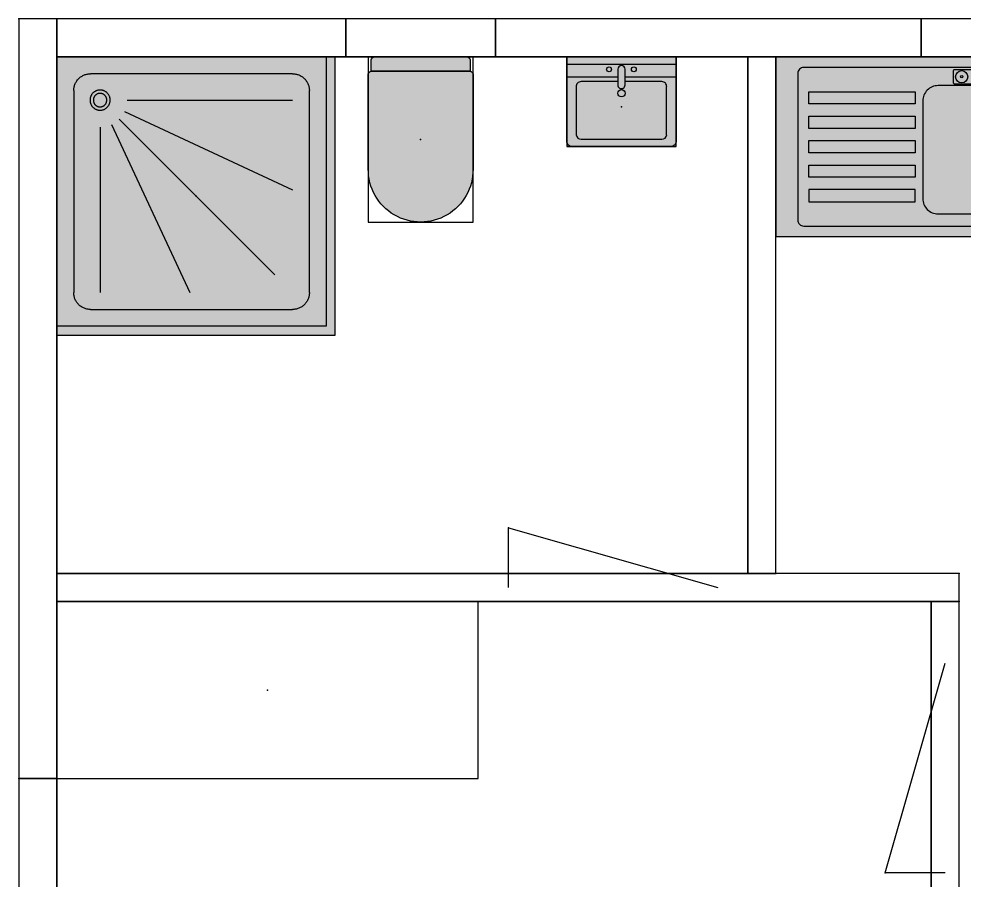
# Model space of a CAD drawing. Header units: millimetres. Extents: x 0 to 12300, y -456 to 6493.
# Drawn here: x 0 to 3159, y 3316 to 6193 of the extents above; entities that cross this region are included whole.
import ezdxf

# ---------------------------------------------------------------- set-up
doc = ezdxf.new("R2010")
doc.units = ezdxf.units.MM
for name, color, linetype, true_color in [('Doors', 96, 'Continuous', 0x007f00), ('Furniture', 37, 'Continuous', 0x75664f), ('FurnitureRefRec', 254, 'Continuous', 0xd5d5d5), ('PT Top Left', 52, 'Continuous', 0xcdcd00), ('PT Top Left Furniture', 211, 'Continuous', 0xff7fff), ('PT Top Right Furniture', 200, 'Continuous', 0xbf3fff), ('Walls', 1, 'Continuous', 0xff0000)]:
    doc.layers.add(name, color=color, linetype=linetype, true_color=true_color)
for name, color, linetype in [('Rooms$Bath Room', 7, 'Continuous'), ('Rooms$Bed Room', 7, 'Continuous'), ('Rooms$Living Room', 7, 'Continuous'), ('Windows', 7, 'Continuous')]:
    doc.layers.add(name, color=color, linetype=linetype)

# ---------------------------------------------------------------- blocks, each defined once
blk = doc.blocks.new('Keuken')
at = {"layer": 'Furniture'}
blk.add_hatch(color=7, dxfattribs=at).paths.add_polyline_path([(-1111.5, -300), (1200, -300), (1200, 300), (-1111.5, 300)], flags=0)
at = {"layer": 'Furniture', "color": 37, "true_color": 0x766750}
for p, q in [((1107, 265.2), (280.8, 265.2)), ((260.4, 244.8), (260.4, -244.8)), ((658.2, 224.4), (352.2, 224.4)), ((1127.4, -244.8), (1127.4, 244.8)), ((-981.5, 220), (-641.5, 220)), ((-921.2, -3.3), (-921.2, 208.5)), ((-1031.5, -170), (-1031.5, 170)), ((-700.4, 44.3), (-700.4, 181.8)), ((-591.5, 170), (-591.5, -170)), ((301.2, 173.4), (301.2, -153)), ((709.2, -153), (709.2, 173.4)), ((-815.1, 108.8), (-1022.1, 108.8)), ((-637.1, 108.8), (-770.6, 108.8)), ((414.1, 4.9), (499.7, -239.4)), ((511.2, -235.3), (425.7, 8.9)), ((-921.2, -182.8), (-921.2, -24.4)), ((-700.4, -203.9), (-700.4, -4.8)), ((-857.9, -110), (-989.8, -110)), ((-611.3, -110), (-797.9, -110)), ((-641.5, -220), (-981.5, -220)), ((352.2, -204), (487.3, -204)), ((375.9, -215.7), (375.9, -252)), ((379.9, -210.6), (489.6, -210.6)), ((500.2, -204), (658.2, -204)), ((604.4, -210.6), (502.5, -210.6)), ((608.3, -252), (608.3, -215.7)), ((280.8, -265.2), (1107, -265.2))]:
    blk.add_line(p, q, dxfattribs=at)
for points in [[(-1111.5, -300), (-1111.5, 300), (-511.5, 300), (-511.5, -300)], [(-1111.5, -300), (1200, -300), (1200, 300), (-1111.5, 300)], [(-1051.5, -240), (-1051.5, 240), (-571.5, 240), (-571.5, -240)], [(734.7, 142.8), (1090.3, 142.8), (1090.3, 183.6), (734.7, 183.6)], [(1090.3, 102), (1090.3, 61.2), (734.7, 61.2), (734.7, 102)], [(1090.3, 20.4), (1090.3, -20.4), (734.7, -20.4), (734.7, 20.4)], [(1090.3, -61.2), (1090.3, -102), (734.7, -102), (734.7, -61.2)], [(1090.3, -142.8), (1090.3, -183.6), (734.7, -183.6), (734.7, -142.8)]]:
    blk.add_lwpolyline(points, close=True, dxfattribs=at)
blk.add_lwpolyline([(379.9, -257.1), (492.1, -257.1), (604.4, -257.1)], dxfattribs=at)
for centre, radius in [((505.2, 10.2), 38.2), ((505.2, 10.2), 30.6), ((404.8, -233.8), 20.4), ((579.4, -233.8), 20.4), ((404.8, -233.8), 3.81), ((404.8, -233.8), 3.81), ((579.4, -233.8), 3.81), ((579.4, -233.8), 3.81)]:
    blk.add_circle(centre, radius, dxfattribs=at)
for centre, radius, start, end in [((280.8, 244.8), 20.4, 90, 180), ((1107, 244.8), 20.4, 360, 90), ((352.2, 173.4), 51, 90, 180), ((658.2, 173.4), 51, 360, 90), ((419.9, 6.9), 6.12, 19.2979, 199.2979), ((352.2, -153), 51, 180, 270), ((658.2, -153), 51, 270, 0), ((381, -215.7), 5.1, 90, 180), ((603.2, -215.7), 5.1, 360, 90), ((280.8, -244.8), 20.4, 180, 270), ((381, -252), 5.1, 180, 270), ((505.4, -237.3), 6.12, 199.2979, 19.2979), ((603.2, -252), 5.1, 270, 0), ((1107, -244.8), 20.4, 270, 0)]:
    blk.add_arc(centre, radius, start, end, dxfattribs=at)
at = {"layer": 'FurnitureRefRec'}
blk.add_lwpolyline([(-1111.5, -300), (1200, -300), (1200, 300), (-1111.5, 300)], close=True, dxfattribs=at)
at = {"layer": 'PT Top Left Furniture'}
blk.add_point((1200, -300), dxfattribs=at)
at = {"layer": 'PT Top Right Furniture'}
blk.add_point((-1111.5, -300), dxfattribs=at)
blk = doc.blocks.new('Wastafel')
at = {"layer": 'Furniture'}
blk.add_hatch(color=7, dxfattribs=at).paths.add_polyline_path([(134.7, 182.3), (135.3, 182.2), (135.8, 182.1), (136.4, 182.1), (136.9, 182), (137.5, 181.8), (138, 181.7), (138.5, 181.5), (139.1, 181.4), (139.6, 181.2), (140.1, 180.9), (140.6, 180.7), (141.1, 180.5), (141.6, 180.2), (142.1, 179.9), (142.5, 179.6), (143, 179.3), (143.4, 179), (143.9, 178.7), (144.3, 178.3), (144.7, 177.9), (145.1, 177.5), (145.5, 177.1), (145.9, 176.7), (146.2, 176.3), (146.6, 175.9), (146.9, 175.4), (147.2, 175), (147.5, 174.5), (147.8, 174), (148, 173.5), (148.3, 173), (148.5, 172.5), (148.7, 172), (148.9, 171.5), (149.1, 171), (149.2, 170.5), (149.4, 169.9), (149.5, 169.4), (149.6, 168.8), (149.7, 168.3), (149.8, 167.7), (149.8, 167.2), (149.8, 166.6), (149.8, 166.1), (149.8, -166.1), (149.8, -166.6), (149.8, -167.2), (149.8, -167.7), (149.7, -168.3), (149.6, -168.8), (149.5, -169.4), (149.4, -169.9), (149.2, -170.5), (149.1, -171), (148.9, -171.5), (148.7, -172), (148.5, -172.5), (148.3, -173), (148, -173.5), (147.8, -174), (147.5, -174.5), (147.2, -175), (146.9, -175.4), (146.6, -175.9), (146.2, -176.3), (145.9, -176.7), (145.5, -177.1), (145.1, -177.5), (144.7, -177.9), (144.3, -178.3), (143.9, -178.7), (143.4, -179), (143, -179.3), (142.5, -179.6), (142.1, -179.9), (141.6, -180.2), (141.1, -180.5), (140.6, -180.7), (140.1, -180.9), (139.6, -181.2), (139.1, -181.4), (138.5, -181.5), (138, -181.7), (137.5, -181.8), (136.9, -182), (136.4, -182.1), (135.8, -182.1), (135.3, -182.2), (134.7, -182.3), (-149.9, -182.3), (-149.9, 182.3)], flags=0)
at = {"layer": 'Furniture', "color": 37, "true_color": 0x766750}
for p, q in [((-67.2, 135), (-67.2, 12.1)), ((-56.2, 12.1), (-108.5, 12.1)), ((-108.5, -12.2), (-56.2, -12.2)), ((-67.2, -12.2), (-67.2, -135))]:
    blk.add_line(p, q, dxfattribs=at)
for points in [[(134.7, -182.3), (-149.9, -182.3), (-149.9, 182.3), (134.7, 182.3)], [(-125.5, -182.3), (-125.5, 182.3)], [(-83.4, 12.1), (-83.4, 182.3)], [(149.8, 166.1), (149.8, -166.1)], [(110.4, 151.1), (-49.9, 151.1)], [(125.5, -135), (125.5, 135)], [(-83.4, -182.3), (-83.4, -12.2)], [(-49.9, -151.1), (110.4, -151.1)]]:
    blk.add_lwpolyline(points, dxfattribs=at)
for centre, radius in [((-108.5, 41.3), 8.1), ((-28.3, 0), 12.2), ((-108.5, -41.3), 8.1)]:
    blk.add_circle(centre, radius, dxfattribs=at)
at = {"layer": 'Furniture', "color": 37, "true_color": 0x766750, "extrusion": (0, 0, -1)}
for centre, start, end in [((-133.7, 166.1), 93.8655, 180), ((-133.7, -166.1), 180, 266.1345)]:
    blk.add_arc(centre, 16.2, start, end, dxfattribs=at)
at = {"layer": 'Furniture', "color": 37, "true_color": 0x766750}
for centre, radius, start, end in [((-51, 135), 16.2, 86.1345, 180), ((109.3, 135), 16.2, 0, 86.1345), ((-108.5, 0), 12.2, 90.0009, 269.9991), ((-56.2, 0), 12.2, 270, 90), ((-51, -135), 16.2, 180, 273.8655), ((109.3, -135), 16.2, 273.8655, 0)]:
    blk.add_arc(centre, radius, start, end, dxfattribs=at)
at = {"layer": 'FurnitureRefRec'}
blk.add_lwpolyline([(-149.9, -182.3), (149.8, -182.3), (149.8, 182.3), (-149.9, 182.3)], close=True, dxfattribs=at)
at = {"layer": 'PT Top Left Furniture'}
blk.add_point((-149.9, -182.3), dxfattribs=at)
at = {"layer": 'PT Top Right Furniture'}
blk.add_point((-149.9, 182.3), dxfattribs=at)
blk = doc.blocks.new('Toilet')
at = {"layer": 'Furniture'}
for points in [[(227.8, 165), (227.8, -165), (227.8, -165.3), (227.8, -165.7), (227.8, -166), (227.7, -166.4), (227.7, -166.7), (227.6, -167), (227.5, -167.4), (227.4, -167.7), (227.3, -168), (227.2, -168.3), (227.1, -168.7), (227, -169), (226.8, -169.3), (226.7, -169.6), (226.5, -169.9), (226.4, -170.2), (226.2, -170.5), (226, -170.8), (225.8, -171), (225.6, -171.3), (225.3, -171.6), (225.1, -171.8), (224.9, -172.1), (224.6, -172.3), (224.4, -172.5), (224.1, -172.8), (223.9, -173), (223.6, -173.2), (223.3, -173.4), (223, -173.5), (222.7, -173.7), (222.4, -173.9), (222.1, -174), (221.8, -174.2), (221.5, -174.3), (221.2, -174.4), (220.8, -174.5), (220.5, -174.6), (220.2, -174.7), (219.8, -174.8), (219.5, -174.9), (219.2, -174.9), (218.8, -174.9), (218.5, -175), (218.1, -175), (217.8, -175), (-98.2, -175), (-104.3, -175), (-110.4, -174.8), (-116.5, -174.3), (-122.6, -173.7), (-128.6, -172.8), (-134.6, -171.7), (-140.6, -170.4), (-146.5, -169), (-152.3, -167.3), (-158.1, -165.4), (-163.9, -163.3), (-169.5, -161), (-175.1, -158.5), (-180.5, -155.8), (-185.9, -152.9), (-191.2, -149.9), (-196.4, -146.6), (-201.4, -143.2), (-206.3, -139.6), (-211.1, -135.8), (-215.8, -131.9), (-220.3, -127.8), (-224.7, -123.6), (-228.9, -119.2), (-233, -114.7), (-236.9, -110), (-240.7, -105.2), (-244.3, -100.2), (-247.7, -95.2), (-250.9, -90), (-253.9, -84.7), (-256.8, -79.3), (-259.5, -73.8), (-261.9, -68.3), (-264.2, -62.6), (-266.3, -56.9), (-268.2, -51.1), (-269.9, -45.2), (-271.3, -39.3), (-272.6, -33.3), (-273.7, -27.3), (-274.5, -21.3), (-275.1, -15.2), (-275.6, -9.1), (-275.8, -3), (-275.8, 3), (-275.6, 9.1), (-275.1, 15.2), (-274.5, 21.3), (-273.7, 27.3), (-272.6, 33.3), (-271.3, 39.3), (-269.9, 45.2), (-268.2, 51.1), (-266.3, 56.9), (-264.2, 62.6), (-261.9, 68.3), (-259.5, 73.8), (-256.8, 79.3), (-253.9, 84.7), (-250.9, 90), (-247.7, 95.2), (-244.3, 100.2), (-240.7, 105.2), (-236.9, 110), (-233, 114.7), (-228.9, 119.2), (-224.7, 123.6), (-220.3, 127.8), (-215.8, 131.9), (-211.1, 135.8), (-206.3, 139.6), (-201.4, 143.2), (-196.4, 146.6), (-191.2, 149.9), (-185.9, 152.9), (-180.5, 155.8), (-175.1, 158.5), (-169.5, 161), (-163.9, 163.3), (-158.1, 165.4), (-152.3, 167.3), (-146.5, 169), (-140.6, 170.4), (-134.6, 171.7), (-128.6, 172.8), (-122.6, 173.7), (-116.5, 174.3), (-110.4, 174.8), (-104.3, 175), (-98.2, 175), (217.8, 175), (218.1, 175), (218.5, 175), (218.8, 174.9), (219.2, 174.9), (219.5, 174.9), (219.8, 174.8), (220.2, 174.7), (220.5, 174.6), (220.8, 174.5), (221.2, 174.4), (221.5, 174.3), (221.8, 174.2), (222.1, 174), (222.4, 173.9), (222.7, 173.7), (223, 173.5), (223.3, 173.4), (223.6, 173.2), (223.9, 173), (224.1, 172.8), (224.4, 172.5), (224.6, 172.3), (224.9, 172.1), (225.1, 171.8), (225.3, 171.6), (225.6, 171.3), (225.8, 171), (226, 170.8), (226.2, 170.5), (226.4, 170.2), (226.5, 169.9), (226.7, 169.6), (226.8, 169.3), (227, 169), (227.1, 168.7), (227.2, 168.3), (227.3, 168), (227.4, 167.7), (227.5, 167.4), (227.6, 167), (227.7, 166.7), (227.7, 166.4), (227.8, 166), (227.8, 165.7), (227.8, 165.3)], [(227.8, 165), (265.8, 165), (266.1, 165), (266.5, 165), (266.8, 164.9), (267.2, 164.9), (267.5, 164.9), (267.8, 164.8), (268.2, 164.7), (268.5, 164.6), (268.8, 164.5), (269.2, 164.4), (269.5, 164.3), (269.8, 164.2), (270.1, 164), (270.4, 163.9), (270.7, 163.7), (271, 163.5), (271.3, 163.4), (271.6, 163.2), (271.9, 163), (272.1, 162.8), (272.4, 162.5), (272.6, 162.3), (272.9, 162.1), (273.1, 161.8), (273.3, 161.6), (273.6, 161.3), (273.8, 161), (274, 160.8), (274.2, 160.5), (274.4, 160.2), (274.5, 159.9), (274.7, 159.6), (274.8, 159.3), (275, 159), (275.1, 158.7), (275.2, 158.3), (275.3, 158), (275.4, 157.7), (275.5, 157.4), (275.6, 157), (275.7, 156.7), (275.7, 156.4), (275.8, 156), (275.8, 155.7), (275.8, 155.3), (275.8, 155), (275.8, -155), (275.8, -155.3), (275.8, -155.7), (275.8, -156), (275.7, -156.4), (275.7, -156.7), (275.6, -157), (275.5, -157.4), (275.4, -157.7), (275.3, -158), (275.2, -158.3), (275.1, -158.7), (275, -159), (274.8, -159.3), (274.7, -159.6), (274.5, -159.9), (274.4, -160.2), (274.2, -160.5), (274, -160.8), (273.8, -161), (273.6, -161.3), (273.3, -161.6), (273.1, -161.8), (272.9, -162.1), (272.6, -162.3), (272.4, -162.5), (272.1, -162.8), (271.9, -163), (271.6, -163.2), (271.3, -163.4), (271, -163.5), (270.7, -163.7), (270.4, -163.9), (270.1, -164), (269.8, -164.2), (269.5, -164.3), (269.2, -164.4), (268.8, -164.5), (268.5, -164.6), (268.2, -164.7), (267.8, -164.8), (267.5, -164.9), (267.2, -164.9), (266.8, -164.9), (266.5, -165), (266.1, -165), (265.8, -165), (227.8, -165)]]:
    blk.add_hatch(color=7, dxfattribs=at).paths.add_polyline_path(points, flags=0)
at = {"layer": 'Furniture', "color": 37, "true_color": 0x766750}
for p, q in [((-98.2, 175), (217.8, 175)), ((227.8, 165), (265.8, 165)), ((227.8, -165), (227.8, 165)), ((227.8, 165), (227.8, -165)), ((275.8, 155), (275.8, -155)), ((217.8, -175), (-98.2, -175)), ((265.8, -165), (227.8, -165))]:
    blk.add_line(p, q, dxfattribs=at)
at = {"layer": 'Furniture', "color": 37, "true_color": 0x766750, "extrusion": (0, 0, -1)}
for centre, radius, start, end in [((100.8, 0), 175, 269.1583, 90.8417), ((-217.8, 165), 10, 90, 180), ((-265.8, 155), 10, 90, 180), ((-265.8, -155), 10, 180, 270), ((-217.8, -165), 10, 180, 270)]:
    blk.add_arc(centre, radius, start, end, dxfattribs=at)
at = {"layer": 'FurnitureRefRec'}
blk.add_lwpolyline([(-275.8, -175), (275.8, -175), (275.8, 175), (-275.8, 175)], close=True, dxfattribs=at)
at = {"layer": 'PT Top Left Furniture'}
blk.add_point((275.8, 175), dxfattribs=at)
at = {"layer": 'PT Top Right Furniture'}
blk.add_point((275.8, -175), dxfattribs=at)
blk = doc.blocks.new('Douche')
at = {"layer": 'Furniture'}
blk.add_hatch(color=7, dxfattribs=at).paths.add_polyline_path([(-465, 465), (-465, -465), (465, -465), (465, 465)], flags=0)
at = {"layer": 'Furniture', "color": 37, "true_color": 0x766750}
for p, q in [((-465, -465), (-465, 435)), ((-465, 435), (435, 435)), ((435, 435), (435, -465)), ((322.5, 378.7), (-352.5, 378.7)), ((-408.8, 322.5), (-408.8, -352.5)), ((-320.7, -230.7), (-320.7, 322.5)), ((-282.6, -239.1), (-20.8, 322.5)), ((378.7, -352.5), (378.7, 322.5)), ((-257, -257), (263.4, 263.4)), ((-239.1, -282.6), (322.5, -20.8)), ((-230.7, -320.7), (322.5, -320.7)), ((-352.5, -408.8), (322.5, -408.8)), ((-465, -465), (435, -465))]:
    blk.add_line(p, q, dxfattribs=at)
for points in [[(465, 465), (-465, 465)], [(465, -465), (465, 465)]]:
    blk.add_lwpolyline(points, dxfattribs=at)
for points, weights in [([(-408.8, 322.5), (-408.8, 378.7), (-352.5, 378.7)], [1, 0.707106781187, 1]), ([(322.5, 378.7), (378.7, 378.7), (378.7, 322.5)], [1, 0.707106780956, 1]), ([(-352.5, -408.8), (-408.8, -408.8), (-408.8, -352.5)], [1, 0.707106781187, 1]), ([(378.7, -352.5), (378.7, -408.8), (322.5, -408.8)], [1, 0.707106781187, 1])]:
    blk.add_rational_spline(points, weights, degree=2, dxfattribs=at)
for points, knots in [([(-320.7, -286.9), (-286.9, -286.9), (-286.9, -320.7), (-286.9, -354.4), (-320.7, -354.4), (-354.4, -354.4), (-354.4, -320.7), (-354.4, -286.9), (-320.7, -286.9)], [0, 0, 0, 0.0530144, 0.0530144, 0.1060288, 0.1060288, 0.1590431, 0.1590431, 0.2120575, 0.2120575, 0.2120575]), ([(-320.7, -298.2), (-298.2, -298.2), (-298.2, -320.7), (-298.2, -343.2), (-320.7, -343.2), (-343.2, -343.2), (-343.2, -320.7), (-343.2, -298.2), (-320.7, -298.2)], [0, 0, 0, 0.0353429, 0.0353429, 0.0706858, 0.0706858, 0.1060288, 0.1060288, 0.1413717, 0.1413717, 0.1413717])]:
    blk.add_rational_spline(points, [1, 0.707106781187, 1, 0.707106781187, 1, 0.707106781187, 1, 0.707106781187, 1], degree=2, knots=knots, dxfattribs=at)
at = {"layer": 'FurnitureRefRec'}
blk.add_lwpolyline([(-465, -465), (465, -465), (465, 465), (-465, 465)], close=True, dxfattribs=at)
at = {"layer": 'PT Top Left Furniture'}
blk.add_point((-465, -465), dxfattribs=at)
at = {"layer": 'PT Top Right Furniture'}
blk.add_point((-465, 465), dxfattribs=at)

msp = doc.modelspace()

# ---------------------------------------------------------------- linework, layer by layer
at = {"layer": 'Doors'}
for points in [[(1635.8, 4292.9), (1635.8, 4492.9), (2335.8, 4292.9)], [(3095, 3339.9), (2895, 3339.9), (3095, 4039.9)]]:
    msp.add_lwpolyline(points, dxfattribs=at)
at = {"layer": 'Furniture'}
msp.add_lwpolyline([(1534.5, 4245.9), (127, 4245.9), (127, 3654.9), (1534.5, 3654.9)], close=True, dxfattribs=at)
at = {"layer": 'PT Top Left'}
for p in [(0, 6192.9), (127, 6192.9), (1092.5, 6192.9), (1592.5, 6192.9), (3015.4, 6192.9), (127, 6065.9), (1092.5, 6065.9), (1592.5, 6065.9), (2435.8, 6065.9), (2529.8, 6065.9), (3015.4, 6065.9), (2013.5, 5898.8), (1342.5, 5790.1), (592, 5600.9), (1635.8, 4492.9), (127, 4339.9), (2435.8, 4339.9), (2529.8, 4339.9), (3142, 4339.9), (127, 4245.9), (3048, 4245.9), (3142, 4245.9), (830.8, 3950.4), (0, 3654.9), (127, 3654.9), (2895, 3339.9)]:
    msp.add_point(p, dxfattribs=at)
at = {"layer": 'Rooms$Bath Room'}
msp.add_lwpolyline([(127, 4339.9), (2435.8, 4339.9), (2435.8, 6065.9), (127, 6065.9)], close=True, dxfattribs=at)
at = {"layer": 'Rooms$Bed Room'}
msp.add_lwpolyline([(127, 127), (3048, 127), (3048, 4245.9), (127, 4245.9)], close=True, dxfattribs=at)
at = {"layer": 'Rooms$Living Room'}
msp.add_lwpolyline([(2529.8, 4339.9), (2529.8, 6065.9), (5764.3, 6065.9), (5764.3, 5459.9), (7330.3, 5459.9), (7330.3, 4245.9), (9117.3, 4245.9), (9117.3, 3137.7), (7330.3, 3137.7), (7330.3, 600), (3142, 600), (3142, 4339.9)], close=True, dxfattribs=at)
at = {"layer": 'Walls'}
for points in [[(0, 3654.9), (127, 3654.9), (127, 6192.9), (0, 6192.9)], [(2435.8, 4339.9), (2529.8, 4339.9), (2529.8, 6065.9), (2435.8, 6065.9)], [(3142, 4245.9), (3142, 4339.9), (127, 4339.9), (127, 4245.9)], [(3048, 600), (3142, 600), (3142, 4245.9), (3048, 4245.9)]]:
    msp.add_lwpolyline(points, close=True, dxfattribs=at)
for points in [[(127, 6192.9), (127, 6065.9)], [(1092.5, 6192.9), (127, 6192.9)], [(1092.5, 6065.9), (1092.5, 6192.9)], [(1592.5, 6192.9), (1592.5, 6065.9)], [(3015.4, 6192.9), (1592.5, 6192.9)], [(3015.4, 6065.9), (3015.4, 6192.9)], [(127, 6065.9), (1092.5, 6065.9)], [(1592.5, 6065.9), (3015.4, 6065.9)]]:
    msp.add_open_spline(points, degree=1, dxfattribs=at)
at = {"layer": 'Windows'}
for points in [[(1092.5, 6065.9), (1592.5, 6065.9), (1592.5, 6192.9), (1092.5, 6192.9)], [(3015.4, 6065.9), (4415.4, 6065.9), (4415.4, 6192.9), (3015.4, 6192.9)], [(0, 3154.9), (127, 3154.9), (127, 3654.9), (0, 3654.9)]]:
    msp.add_lwpolyline(points, close=True, dxfattribs=at)

# ---------------------------------------------------------------- block references
at = {"layer": 'Furniture'}
for name, p, rotation in [('Douche', (592, 5600.9), 270.0000000000002), ('Toilet', (1342.5, 5790.1), 90), ('Wastafel', (2013.5, 5916.1), 270), ('Keuken', (3729.8, 5765.9), 179.9999999999998)]:
    msp.add_blockref(name, p, dxfattribs=dict(at, rotation=rotation))

doc.saveas('drawing.dxf')
